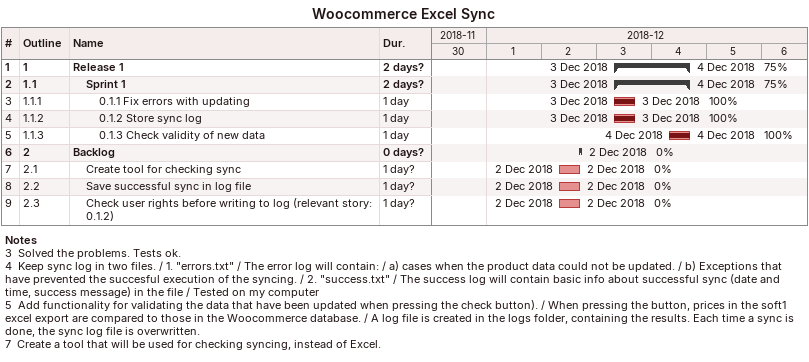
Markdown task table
Woocommerce Excel Sync

| ID | WBS | Task | Duration | Start | Finish | % complete |
|---|---|---|---|---|---|---|
| 1 | 1 | **Release 1** | 2d? | 2018-12-03 | 2018-12-04 | 75 |
| 2 | 1.1 | **Sprint 1** | 2d? | 2018-12-03 | 2018-12-04 | 75 |
| 3 | 1.1.1 | 0.1.1 Fix errors with updating | 1d | 2018-12-03 | 2018-12-03 | 100 |
| 4 | 1.1.2 | 0.1.2 Store sync log | 1d | 2018-12-03 | 2018-12-03 | 100 |
| 5 | 1.1.3 | 0.1.3 Check validity of new data | 1d | 2018-12-04 | 2018-12-04 | 100 |
| 6 | 2 | **Backlog** | 0d? | 2018-12-02 | 2018-12-02 | 0 |
| 7 | 2.1 | Create tool for checking sync | 1d? | 2018-12-02 | 2018-12-02 | 0 |
| 8 | 2.2 | Save successful sync in log file | 1d? | 2018-12-02 | 2018-12-02 | 0 |
| 9 | 2.3 | Check user rights before writing to log (relevant story: 0.1.2) | 1d? | 2018-12-02 | 2018-12-02 | 0 |

Notes
- 3: Solved the problems. Tests ok.
- 4: Keep sync log in two files. / 1. "errors.txt" / The error log will contain: / a) cases when the product data could not be updated. / b) Exceptions that have prevented the succesful execution of the syncing. / 2. "success.txt" / The success log will contain basic info about successful sync (date and time, success message) in the file / Tested on my computer
- 5: Add functionality for validating the data that have been updated when pressing the check button). / When pressing the button, prices in the soft1 excel export are compared to those in the Woocommerce database. / A log file is created in the logs folder, containing the results. Each time a sync is done, the sync log file is overwritten.
- 7: Create a tool that will be used for checking syncing, instead of Excel.
